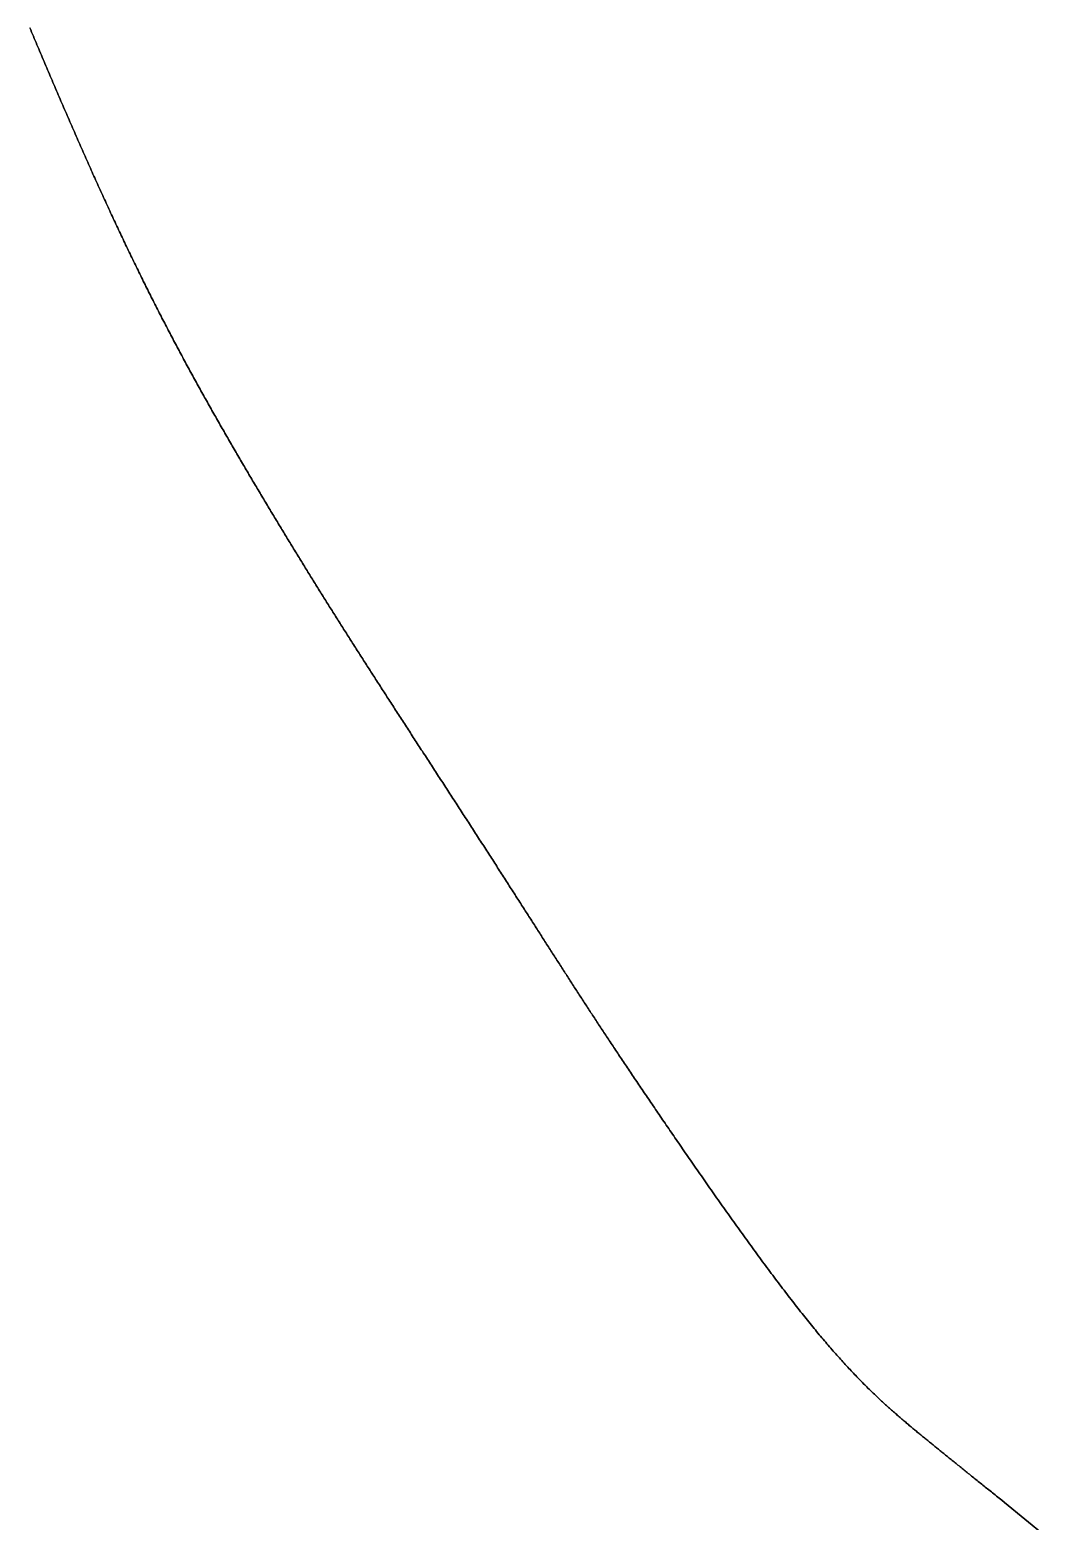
# Model space of a CAD drawing. Header units: inches. Extents: x 130170 to 284068, y 377793 to 804530.
# Drawn here: x 260578 to 260613.8, y 747923.1 to 747975.7 of the extents above; entities that cross this region are included whole.
import ezdxf

# ---------------------------------------------------------------- set-up
doc = ezdxf.new("R2010")
doc.units = ezdxf.units.IN
doc.header["$MEASUREMENT"] = 0
doc.layers.add('muni_il', color=7, linetype='Continuous')

msp = doc.modelspace()

# ---------------------------------------------------------------- linework, layer by layer
at = {"layer": 'muni_il'}
for points in [[(260613.802, 747922.606), (260612.368, 747923.779), (260612.27, 747923.857), (260612.222, 747923.895), (260612.175, 747923.933), (260612.129, 747923.97), (260612.082, 747924.007), (260612.037, 747924.043), (260611.992, 747924.079), (260611.947, 747924.115), (260611.903, 747924.15), (260611.859, 747924.185), (260611.816, 747924.22), (260611.773, 747924.255), (260611.73, 747924.289), (260611.688, 747924.323), (260611.646, 747924.356), (260611.604, 747924.39), (260611.563, 747924.423), (260611.522, 747924.456), (260611.481, 747924.488), (260611.441, 747924.521), (260611.4, 747924.553), (260611.361, 747924.585), (260611.321, 747924.617), (260611.282, 747924.648), (260611.243, 747924.68), (260611.204, 747924.711), (260611.166, 747924.741), (260611.128, 747924.772), (260611.09, 747924.803), (260611.053, 747924.833), (260611.016, 747924.863), (260610.979, 747924.893), (260610.942, 747924.922), (260610.906, 747924.951), (260610.869, 747924.981), (260610.834, 747925.01), (260610.798, 747925.038), (260610.763, 747925.067), (260610.727, 747925.095), (260610.693, 747925.123), (260610.658, 747925.151), (260610.623, 747925.179), (260610.589, 747925.207), (260610.555, 747925.234), (260610.521, 747925.262), (260610.488, 747925.289), (260610.455, 747925.316), (260610.421, 747925.343), (260610.388, 747925.369), (260610.356, 747925.396), (260610.323, 747925.422), (260610.29, 747925.449), (260610.258, 747925.475), (260610.226, 747925.501), (260610.194, 747925.527), (260610.162, 747925.553), (260610.13, 747925.578), (260610.098, 747925.604), (260610.067, 747925.63), (260610.035, 747925.655), (260610.004, 747925.681), (260609.973, 747925.706), (260609.942, 747925.731), (260609.911, 747925.757), (260609.879, 747925.782), (260609.849, 747925.807), (260609.818, 747925.832), (260609.787, 747925.857), (260609.756, 747925.883), (260609.725, 747925.908), (260609.694, 747925.933), (260609.663, 747925.958), (260609.633, 747925.983), (260609.602, 747926.008), (260609.571, 747926.033), (260609.54, 747926.058), (260609.51, 747926.084), (260609.479, 747926.109), (260609.448, 747926.134), (260609.417, 747926.16), (260609.386, 747926.185), (260609.355, 747926.211), (260609.324, 747926.236), (260609.293, 747926.262), (260609.262, 747926.288), (260609.231, 747926.314), (260609.199, 747926.34), (260609.168, 747926.366), (260609.137, 747926.392), (260609.105, 747926.418), (260609.073, 747926.444), (260609.042, 747926.471), (260609.01, 747926.498), (260608.978, 747926.524), (260608.946, 747926.551), (260608.914, 747926.579), (260608.882, 747926.606), (260608.849, 747926.633), (260608.817, 747926.661), (260608.785, 747926.689), (260608.752, 747926.717), (260608.719, 747926.745), (260608.686, 747926.773), (260608.653, 747926.802), (260608.62, 747926.83), (260608.587, 747926.859), (260608.553, 747926.888), (260608.519, 747926.918), (260608.486, 747926.948), (260608.452, 747926.977), (260608.418, 747927.007), (260608.384, 747927.038), (260608.349, 747927.068), (260608.315, 747927.099), (260608.28, 747927.13), (260608.245, 747927.162), (260608.21, 747927.193), (260608.175, 747927.225), (260608.14, 747927.257), (260608.105, 747927.29), (260608.069, 747927.322), (260608.033, 747927.355), (260607.997, 747927.389), (260607.961, 747927.422), (260607.925, 747927.456), (260607.888, 747927.49), (260607.852, 747927.525), (260607.815, 747927.56), (260607.778, 747927.595), (260607.741, 747927.631), (260607.704, 747927.667), (260607.666, 747927.703), (260607.629, 747927.739), (260607.591, 747927.776), (260607.553, 747927.814), (260607.515, 747927.851), (260607.476, 747927.889), (260607.438, 747927.928), (260607.399, 747927.966), (260607.36, 747928.006), (260607.321, 747928.045), (260607.282, 747928.085), (260607.242, 747928.125), (260607.203, 747928.166), (260607.163, 747928.207), (260607.123, 747928.249), (260607.083, 747928.291), (260607.042, 747928.333), (260607.002, 747928.376), (260606.961, 747928.419), (260606.92, 747928.463), (260606.879, 747928.507), (260606.838, 747928.551), (260606.796, 747928.596), (260606.754, 747928.641), (260606.712, 747928.687), (260606.67, 747928.733), (260606.628, 747928.78), (260606.586, 747928.827), (260606.543, 747928.874), (260606.5, 747928.922), (260606.457, 747928.971), (260606.414, 747929.019), (260606.371, 747929.069), (260606.327, 747929.118), (260606.283, 747929.169), (260606.239, 747929.219), (260606.195, 747929.27), (260606.151, 747929.322), (260606.106, 747929.374), (260606.061, 747929.426), (260606.016, 747929.479), (260605.971, 747929.532), (260605.926, 747929.586), (260605.881, 747929.64), (260605.835, 747929.694), (260605.789, 747929.75), (260605.743, 747929.805), (260605.697, 747929.861), (260605.651, 747929.917), (260605.604, 747929.974), (260605.558, 747930.031), (260605.511, 747930.089), (260605.464, 747930.147), (260605.417, 747930.205), (260605.369, 747930.264), (260605.322, 747930.323), (260605.274, 747930.383), (260605.226, 747930.443), (260605.178, 747930.504), (260605.13, 747930.565), (260605.082, 747930.626), (260605.033, 747930.687), (260604.985, 747930.749), (260604.936, 747930.812), (260604.887, 747930.875), (260604.839, 747930.938), (260604.789, 747931.001), (260604.74, 747931.065), (260604.691, 747931.129), (260604.641, 747931.193), (260604.592, 747931.258), (260604.542, 747931.323), (260604.492, 747931.389), (260604.443, 747931.454), (260604.393, 747931.521), (260604.343, 747931.587), (260604.292, 747931.653), (260604.242, 747931.72), (260604.192, 747931.787), (260604.141, 747931.855), (260604.091, 747931.922), (260604.04, 747931.99), (260603.99, 747932.058), (260603.939, 747932.127), (260603.888, 747932.195), (260603.838, 747932.264), (260603.787, 747932.333), (260603.736, 747932.402), (260603.685, 747932.472), (260603.634, 747932.541), (260603.583, 747932.611), (260603.532, 747932.681), (260603.481, 747932.751), (260603.43, 747932.821), (260603.379, 747932.891), (260603.328, 747932.962), (260603.277, 747933.032), (260603.226, 747933.103), (260603.175, 747933.173), (260603.124, 747933.244), (260603.073, 747933.315), (260603.022, 747933.386), (260602.972, 747933.457), (260602.921, 747933.528), (260602.87, 747933.599), (260602.819, 747933.67), (260602.768, 747933.741), (260602.718, 747933.812), (260602.667, 747933.883), (260602.617, 747933.954), (260602.566, 747934.025), (260602.516, 747934.096), (260602.466, 747934.167), (260602.415, 747934.238), (260602.365, 747934.309), (260602.315, 747934.38), (260602.265, 747934.451), (260602.216, 747934.521), (260602.166, 747934.592), (260602.116, 747934.662), (260602.067, 747934.733), (260602.018, 747934.803), (260601.968, 747934.873), (260601.919, 747934.943), (260601.87, 747935.013), (260601.822, 747935.083), (260601.773, 747935.153), (260601.725, 747935.222), (260601.676, 747935.292), (260601.628, 747935.361), (260601.58, 747935.43), (260601.532, 747935.499), (260601.484, 747935.567), (260601.437, 747935.636), (260601.389, 747935.704), (260601.342, 747935.772), (260601.295, 747935.84), (260601.249, 747935.908), (260601.202, 747935.975), (260601.155, 747936.042), (260601.109, 747936.109), (260601.063, 747936.176), (260601.017, 747936.242), (260600.972, 747936.308), (260600.926, 747936.374), (260600.881, 747936.44), (260600.836, 747936.505), (260600.791, 747936.571), (260600.746, 747936.636), (260600.702, 747936.7), (260600.658, 747936.765), (260600.614, 747936.829), (260600.57, 747936.893), (260600.526, 747936.956), (260600.483, 747937.019), (260600.44, 747937.082), (260600.397, 747937.145), (260600.354, 747937.207), (260600.312, 747937.269), (260600.27, 747937.331), (260600.228, 747937.393), (260600.186, 747937.454), (260600.144, 747937.515), (260600.103, 747937.576), (260600.062, 747937.636), (260600.021, 747937.696), (260599.98, 747937.756), (260599.94, 747937.815), (260599.9, 747937.874), (260599.86, 747937.933), (260599.82, 747937.992), (260599.781, 747938.05), (260599.741, 747938.108), (260599.702, 747938.165), (260599.663, 747938.223), (260599.625, 747938.28), (260599.586, 747938.336), (260599.548, 747938.393), (260599.51, 747938.449), (260599.472, 747938.505), (260599.435, 747938.561), (260599.397, 747938.616), (260599.36, 747938.671), (260599.323, 747938.726), (260599.287, 747938.78), (260599.25, 747938.834), (260599.214, 747938.888), (260599.178, 747938.942), (260599.142, 747938.995), (260599.106, 747939.048), (260599.071, 747939.101), (260599.036, 747939.154), (260599.001, 747939.206), (260598.966, 747939.258), (260598.931, 747939.31), (260598.897, 747939.361), (260598.862, 747939.413), (260598.828, 747939.464), (260598.794, 747939.515), (260598.76, 747939.565), (260598.727, 747939.615), (260598.693, 747939.666), (260598.66, 747939.716), (260598.627, 747939.765), (260598.594, 747939.815), (260598.561, 747939.864), (260598.528, 747939.913), (260598.496, 747939.962), (260598.464, 747940.011), (260598.431, 747940.059), (260598.399, 747940.107), (260598.367, 747940.156), (260598.336, 747940.204), (260598.304, 747940.251), (260598.273, 747940.299), (260598.241, 747940.346), (260598.21, 747940.394), (260598.179, 747940.441), (260598.148, 747940.488), (260598.117, 747940.535), (260598.086, 747940.582), (260598.055, 747940.628), (260598.025, 747940.675), (260597.994, 747940.721), (260597.964, 747940.767), (260597.934, 747940.813), (260597.903, 747940.859), (260597.873, 747940.905), (260597.843, 747940.951), (260597.813, 747940.997), (260597.783, 747941.043), (260597.754, 747941.088), (260597.724, 747941.134), (260597.694, 747941.179), (260597.664, 747941.225), (260597.635, 747941.27), (260597.605, 747941.315), (260597.576, 747941.36), (260597.546, 747941.405), (260597.517, 747941.451), (260597.488, 747941.496), (260597.458, 747941.541), (260597.429, 747941.586), (260597.4, 747941.631), (260597.371, 747941.676), (260597.342, 747941.721), (260597.312, 747941.766), (260597.283, 747941.811), (260597.254, 747941.855), (260597.225, 747941.9), (260597.196, 747941.945), (260597.167, 747941.99), (260597.138, 747942.035), (260597.109, 747942.08), (260597.079, 747942.125), (260597.05, 747942.171), (260597.021, 747942.216), (260596.992, 747942.261), (260596.963, 747942.306), (260596.934, 747942.351), (260596.904, 747942.397), (260596.875, 747942.442), (260596.846, 747942.488), (260596.817, 747942.533), (260596.787, 747942.579), (260596.758, 747942.624), (260596.729, 747942.67), (260596.699, 747942.716), (260596.67, 747942.761), (260596.64, 747942.807), (260596.611, 747942.853), (260596.581, 747942.9), (260596.551, 747942.946), (260596.521, 747942.992), (260596.492, 747943.038), (260596.462, 747943.085), (260596.432, 747943.131), (260596.402, 747943.178), (260596.372, 747943.225), (260596.342, 747943.272), (260596.312, 747943.319), (260596.282, 747943.366), (260596.251, 747943.413), (260596.221, 747943.461), (260596.191, 747943.508), (260596.16, 747943.556), (260596.13, 747943.603), (260596.099, 747943.651), (260596.068, 747943.699), (260596.037, 747943.747), (260596.007, 747943.795), (260595.976, 747943.844), (260595.945, 747943.892), (260595.913, 747943.941), (260595.882, 747943.989), (260595.851, 747944.038), (260595.82, 747944.087), (260595.788, 747944.137), (260595.757, 747944.186), (260595.725, 747944.235), (260595.693, 747944.285), (260595.661, 747944.334), (260595.63, 747944.384), (260595.598, 747944.434), (260595.565, 747944.484), (260595.533, 747944.534), (260595.501, 747944.585), (260595.469, 747944.635), (260595.436, 747944.686), (260595.404, 747944.737), (260595.371, 747944.787), (260595.338, 747944.838), (260595.306, 747944.89), (260595.273, 747944.941), (260595.24, 747944.992), (260595.207, 747945.044), (260595.174, 747945.095), (260595.14, 747945.147), (260595.107, 747945.199), (260595.074, 747945.251), (260595.04, 747945.303), (260595.007, 747945.356), (260594.973, 747945.408), (260594.939, 747945.461), (260594.905, 747945.513), (260594.872, 747945.566), (260594.838, 747945.619), (260594.803, 747945.672), (260594.769, 747945.725), (260594.735, 747945.779), (260594.701, 747945.832), (260594.666, 747945.885), (260594.632, 747945.939), (260594.597, 747945.993), (260594.563, 747946.046), (260594.528, 747946.1), (260594.493, 747946.154), (260594.459, 747946.208), (260594.424, 747946.262), (260594.389, 747946.317), (260594.354, 747946.371), (260594.319, 747946.426), (260594.283, 747946.48), (260594.248, 747946.535), (260594.213, 747946.589), (260594.178, 747946.644), (260594.142, 747946.699), (260594.107, 747946.754), (260594.071, 747946.809), (260594.036, 747946.864), (260594, 747946.919), (260593.965, 747946.975), (260593.929, 747947.03), (260593.893, 747947.085), (260593.858, 747947.141), (260593.822, 747947.196), (260593.786, 747947.252), (260593.75, 747947.307), (260593.714, 747947.363), (260593.678, 747947.418), (260593.642, 747947.474), (260593.606, 747947.53), (260593.57, 747947.586), (260593.534, 747947.641), (260593.498, 747947.697), (260593.462, 747947.753), (260593.426, 747947.809), (260593.389, 747947.865), (260593.353, 747947.921), (260593.317, 747947.977), (260593.281, 747948.033), (260593.245, 747948.089), (260593.208, 747948.145), (260593.172, 747948.201), (260593.136, 747948.257), (260593.099, 747948.313), (260593.063, 747948.369), (260593.027, 747948.425), (260592.991, 747948.481), (260592.954, 747948.537), (260592.918, 747948.593), (260592.882, 747948.649), (260592.845, 747948.705), (260592.809, 747948.761), (260592.773, 747948.816), (260592.736, 747948.872), (260592.7, 747948.928), (260592.664, 747948.984), (260592.628, 747949.04), (260592.592, 747949.096), (260592.555, 747949.151), (260592.519, 747949.207), (260592.483, 747949.263), (260592.447, 747949.318), (260592.411, 747949.374), (260592.375, 747949.43), (260592.338, 747949.485), (260592.303, 747949.541), (260592.266, 747949.596), (260592.23, 747949.652), (260592.195, 747949.707), (260592.159, 747949.762), (260592.123, 747949.818), (260592.087, 747949.873), (260592.051, 747949.928), (260592.015, 747949.983), (260591.98, 747950.038), (260591.944, 747950.093), (260591.908, 747950.148), (260591.872, 747950.203), (260591.837, 747950.257), (260591.801, 747950.312), (260591.766, 747950.367), (260591.731, 747950.421), (260591.695, 747950.476), (260591.66, 747950.53), (260591.624, 747950.585), (260591.589, 747950.639), (260591.554, 747950.693), (260591.519, 747950.747), (260591.484, 747950.801), (260591.449, 747950.855), (260591.414, 747950.909), (260591.379, 747950.963), (260591.344, 747951.017), (260591.309, 747951.071), (260591.274, 747951.124), (260591.239, 747951.178), (260591.205, 747951.231), (260591.17, 747951.285), (260591.135, 747951.338), (260591.101, 747951.391), (260591.067, 747951.445), (260591.032, 747951.498), (260590.998, 747951.551), (260590.963, 747951.604), (260590.929, 747951.656), (260590.895, 747951.709), (260590.861, 747951.762), (260590.827, 747951.815), (260590.793, 747951.867), (260590.759, 747951.92), (260590.725, 747951.972), (260590.691, 747952.024), (260590.657, 747952.077), (260590.624, 747952.129), (260590.59, 747952.181), (260590.556, 747952.233), (260590.523, 747952.285), (260590.489, 747952.337), (260590.456, 747952.388), (260590.422, 747952.44), (260590.389, 747952.492), (260590.356, 747952.544), (260590.322, 747952.595), (260590.289, 747952.647), (260590.256, 747952.698), (260590.223, 747952.749), (260590.19, 747952.801), (260590.157, 747952.852), (260590.124, 747952.903), (260590.091, 747952.954), (260590.059, 747953.005), (260590.026, 747953.056), (260589.993, 747953.107), (260589.96, 747953.158), (260589.928, 747953.209), (260589.895, 747953.26), (260589.863, 747953.31), (260589.83, 747953.361), (260589.798, 747953.412), (260589.765, 747953.462), (260589.733, 747953.513), (260589.701, 747953.563), (260589.668, 747953.614), (260589.636, 747953.664), (260589.604, 747953.715), (260589.572, 747953.765), (260589.54, 747953.815), (260589.507, 747953.866), (260589.475, 747953.916), (260589.443, 747953.966), (260589.411, 747954.016), (260589.379, 747954.066), (260589.348, 747954.116), (260589.316, 747954.167), (260589.284, 747954.217), (260589.252, 747954.267), (260589.22, 747954.317), (260589.188, 747954.367), (260589.157, 747954.417), (260589.125, 747954.467), (260589.093, 747954.517), (260589.062, 747954.567), (260589.03, 747954.617), (260588.998, 747954.667), (260588.967, 747954.717), (260588.935, 747954.767), (260588.904, 747954.817), (260588.872, 747954.867), (260588.841, 747954.916), (260588.809, 747954.966), (260588.777, 747955.016), (260588.746, 747955.066), (260588.714, 747955.116), (260588.683, 747955.166), (260588.652, 747955.216), (260588.62, 747955.266), (260588.589, 747955.316), (260588.557, 747955.366), (260588.526, 747955.416), (260588.495, 747955.466), (260588.463, 747955.516), (260588.432, 747955.567), (260588.4, 747955.617), (260588.369, 747955.667), (260588.338, 747955.717), (260588.306, 747955.767), (260588.275, 747955.818), (260588.243, 747955.868), (260588.212, 747955.918), (260588.181, 747955.968), (260588.149, 747956.019), (260588.118, 747956.069), (260588.087, 747956.12), (260588.055, 747956.17), (260588.024, 747956.221), (260587.992, 747956.271), (260587.961, 747956.322), (260587.93, 747956.372), (260587.898, 747956.423), (260587.867, 747956.474), (260587.835, 747956.525), (260587.804, 747956.576), (260587.772, 747956.626), (260587.741, 747956.677), (260587.709, 747956.728), (260587.678, 747956.779), (260587.646, 747956.83), (260587.615, 747956.882), (260587.583, 747956.933), (260587.552, 747956.984), (260587.52, 747957.035), (260587.488, 747957.087), (260587.457, 747957.138), (260587.425, 747957.19), (260587.394, 747957.241), (260587.362, 747957.293), (260587.33, 747957.345), (260587.298, 747957.396), (260587.267, 747957.448), (260587.235, 747957.5), (260587.203, 747957.552), (260587.172, 747957.604), (260587.14, 747957.656), (260587.108, 747957.708), (260587.076, 747957.76), (260587.044, 747957.813), (260587.013, 747957.865), (260586.981, 747957.917), (260586.949, 747957.97), (260586.917, 747958.022), (260586.885, 747958.075), (260586.853, 747958.127), (260586.821, 747958.18), (260586.789, 747958.233), (260586.757, 747958.286), (260586.725, 747958.339), (260586.693, 747958.392), (260586.661, 747958.445), (260586.629, 747958.498), (260586.597, 747958.551), (260586.564, 747958.605), (260586.532, 747958.658), (260586.5, 747958.711), (260586.468, 747958.765), (260586.436, 747958.818), (260586.403, 747958.872), (260586.371, 747958.926), (260586.339, 747958.98), (260586.307, 747959.033), (260586.274, 747959.087), (260586.242, 747959.141), (260586.21, 747959.195), (260586.178, 747959.25), (260586.145, 747959.304), (260586.113, 747959.358), (260586.08, 747959.412), (260586.048, 747959.467), (260586.016, 747959.521), (260585.983, 747959.576), (260585.951, 747959.631), (260585.918, 747959.685), (260585.886, 747959.74), (260585.853, 747959.795), (260585.821, 747959.85), (260585.788, 747959.905), (260585.756, 747959.96), (260585.723, 747960.015), (260585.691, 747960.07), (260585.658, 747960.125), (260585.626, 747960.181), (260585.593, 747960.236), (260585.56, 747960.291), (260585.528, 747960.347), (260585.495, 747960.402), (260585.463, 747960.458), (260585.43, 747960.514), (260585.397, 747960.569), (260585.365, 747960.625), (260585.332, 747960.681), (260585.3, 747960.737), (260585.267, 747960.793), (260585.234, 747960.849), (260585.202, 747960.905), (260585.169, 747960.961), (260585.136, 747961.018), (260585.104, 747961.074), (260585.071, 747961.13), (260585.038, 747961.187), (260585.006, 747961.243), (260584.973, 747961.3), (260584.941, 747961.357), (260584.908, 747961.413), (260584.875, 747961.47), (260584.843, 747961.527), (260584.81, 747961.584), (260584.777, 747961.64), (260584.745, 747961.697), (260584.712, 747961.755), (260584.68, 747961.812), (260584.647, 747961.869), (260584.614, 747961.926), (260584.582, 747961.983), (260584.549, 747962.041), (260584.517, 747962.098), (260584.484, 747962.155), (260584.452, 747962.213), (260584.419, 747962.27), (260584.387, 747962.328), (260584.354, 747962.386), (260584.322, 747962.443), (260584.289, 747962.501), (260584.257, 747962.559), (260584.224, 747962.617), (260584.192, 747962.675), (260584.159, 747962.733), (260584.127, 747962.791), (260584.095, 747962.849), (260584.062, 747962.907), (260584.03, 747962.965), (260583.998, 747963.024), (260583.965, 747963.082), (260583.933, 747963.14), (260583.901, 747963.199), (260583.868, 747963.257), (260583.836, 747963.316), (260583.804, 747963.375), (260583.772, 747963.433), (260583.739, 747963.492), (260583.707, 747963.551), (260583.675, 747963.61), (260583.643, 747963.669), (260583.611, 747963.728), (260583.579, 747963.787), (260583.547, 747963.846), (260583.514, 747963.905), (260583.482, 747963.964), (260583.45, 747964.024), (260583.418, 747964.083), (260583.386, 747964.142), (260583.354, 747964.202), (260583.322, 747964.262), (260583.29, 747964.321), (260583.259, 747964.381), (260583.227, 747964.441), (260583.195, 747964.5), (260583.163, 747964.56), (260583.131, 747964.62), (260583.099, 747964.68), (260583.067, 747964.74), (260583.036, 747964.801), (260583.004, 747964.861), (260582.972, 747964.921), (260582.94, 747964.982), (260582.909, 747965.042), (260582.877, 747965.103), (260582.845, 747965.163), (260582.814, 747965.224), (260582.782, 747965.285), (260582.751, 747965.346), (260582.719, 747965.407), (260582.687, 747965.468), (260582.656, 747965.529), (260582.624, 747965.59), (260582.593, 747965.651), (260582.561, 747965.712), (260582.53, 747965.774), (260582.498, 747965.835), (260582.467, 747965.897), (260582.436, 747965.959), (260582.404, 747966.02), (260582.373, 747966.082), (260582.341, 747966.144), (260582.31, 747966.206), (260582.279, 747966.268), (260582.247, 747966.33), (260582.216, 747966.393), (260582.185, 747966.455), (260582.153, 747966.518), (260582.122, 747966.58), (260582.091, 747966.643), (260582.06, 747966.706), (260582.028, 747966.769), (260581.997, 747966.831), (260581.966, 747966.895), (260581.935, 747966.958), (260581.904, 747967.021), (260581.872, 747967.084), (260581.841, 747967.148), (260581.81, 747967.211), (260581.779, 747967.275), (260581.748, 747967.339), (260581.717, 747967.403), (260581.686, 747967.467), (260581.654, 747967.531), (260581.623, 747967.595), (260581.592, 747967.659), (260581.561, 747967.724), (260581.53, 747967.788), (260581.499, 747967.853), (260581.468, 747967.918), (260581.437, 747967.983), (260581.406, 747968.048), (260581.374, 747968.113), (260581.343, 747968.178), (260581.312, 747968.243), (260581.281, 747968.309), (260581.25, 747968.374), (260581.219, 747968.44), (260581.188, 747968.506), (260581.157, 747968.572), (260581.126, 747968.638), (260581.095, 747968.704), (260581.064, 747968.77), (260581.033, 747968.836), (260581.002, 747968.903), (260580.971, 747968.969), (260580.94, 747969.036), (260580.908, 747969.103), (260580.877, 747969.17), (260580.846, 747969.237), (260580.815, 747969.304), (260580.784, 747969.372), (260580.753, 747969.439), (260580.722, 747969.507), (260580.691, 747969.574), (260580.66, 747969.642), (260580.629, 747969.71), (260580.597, 747969.778), (260580.566, 747969.846), (260580.535, 747969.914), (260580.504, 747969.983), (260580.473, 747970.051), (260580.442, 747970.12), (260580.41, 747970.189), (260580.379, 747970.258), (260580.348, 747970.327), (260580.317, 747970.396), (260580.286, 747970.465), (260580.254, 747970.534), (260580.223, 747970.604), (260580.192, 747970.673), (260580.161, 747970.743), (260580.129, 747970.813), (260580.098, 747970.883), (260580.067, 747970.953), (260580.036, 747971.023), (260580.004, 747971.093), (260579.973, 747971.163), (260579.942, 747971.234), (260579.911, 747971.304), (260579.879, 747971.375), (260579.848, 747971.446), (260579.817, 747971.517), (260579.785, 747971.588), (260579.754, 747971.659), (260579.723, 747971.73), (260579.691, 747971.801), (260579.66, 747971.873), (260579.628, 747971.944), (260579.597, 747972.016), (260579.566, 747972.088), (260579.534, 747972.159), (260579.503, 747972.231), (260579.471, 747972.303), (260579.44, 747972.375), (260579.408, 747972.447), (260579.377, 747972.52), (260579.345, 747972.592), (260579.314, 747972.664), (260579.283, 747972.737), (260579.251, 747972.809), (260579.22, 747972.882), (260579.188, 747972.955), (260579.157, 747973.028), (260579.125, 747973.101), (260579.094, 747973.174), (260579.062, 747973.247), (260579.031, 747973.32), (260578.999, 747973.393), (260578.968, 747973.466), (260578.936, 747973.539), (260578.905, 747973.613), (260578.873, 747973.686), (260578.842, 747973.759), (260578.81, 747973.833), (260578.779, 747973.907), (260578.747, 747973.98), (260578.716, 747974.054), (260578.685, 747974.128), (260578.653, 747974.201), (260578.622, 747974.275), (260578.59, 747974.349), (260578.559, 747974.423), (260578.527, 747974.497), (260578.496, 747974.571), (260578.464, 747974.645), (260578.433, 747974.719), (260578.402, 747974.793), (260578.37, 747974.867), (260578.339, 747974.941), (260578.308, 747975.015), (260578.276, 747975.089), (260578.245, 747975.163), (260578.213, 747975.237), (260578.182, 747975.312), (260578.151, 747975.386), (260578.12, 747975.46), (260578.088, 747975.534), (260578.057, 747975.608), (260578.026, 747975.682), (260577.995, 747975.757)], [(260577.995, 747975.757), (260578.026, 747975.682), (260578.057, 747975.608), (260578.088, 747975.534), (260578.12, 747975.46), (260578.151, 747975.386), (260578.182, 747975.312), (260578.213, 747975.237), (260578.245, 747975.163), (260578.276, 747975.089), (260578.308, 747975.015), (260578.339, 747974.941), (260578.37, 747974.867), (260578.402, 747974.793), (260578.433, 747974.719), (260578.464, 747974.645), (260578.496, 747974.571), (260578.527, 747974.497), (260578.559, 747974.423), (260578.59, 747974.349), (260578.622, 747974.275), (260578.653, 747974.201), (260578.685, 747974.128), (260578.716, 747974.054), (260578.747, 747973.98), (260578.779, 747973.907), (260578.81, 747973.833), (260578.842, 747973.759), (260578.873, 747973.686), (260578.905, 747973.613), (260578.936, 747973.539), (260578.968, 747973.466), (260578.999, 747973.393), (260579.031, 747973.32), (260579.062, 747973.247), (260579.094, 747973.174), (260579.125, 747973.101), (260579.157, 747973.028), (260579.188, 747972.955), (260579.22, 747972.882), (260579.251, 747972.809), (260579.283, 747972.737), (260579.314, 747972.664), (260579.345, 747972.592), (260579.377, 747972.52), (260579.408, 747972.447), (260579.44, 747972.375), (260579.471, 747972.303), (260579.503, 747972.231), (260579.534, 747972.159), (260579.566, 747972.088), (260579.597, 747972.016), (260579.628, 747971.944), (260579.66, 747971.873), (260579.691, 747971.801), (260579.723, 747971.73), (260579.754, 747971.659), (260579.785, 747971.588), (260579.817, 747971.517), (260579.848, 747971.446), (260579.879, 747971.375), (260579.911, 747971.304), (260579.942, 747971.234), (260579.973, 747971.163), (260580.004, 747971.093), (260580.036, 747971.023), (260580.067, 747970.953), (260580.098, 747970.883), (260580.129, 747970.813), (260580.161, 747970.743), (260580.192, 747970.673), (260580.223, 747970.604), (260580.254, 747970.534), (260580.286, 747970.465), (260580.317, 747970.396), (260580.348, 747970.327), (260580.379, 747970.258), (260580.41, 747970.189), (260580.442, 747970.12), (260580.473, 747970.051), (260580.504, 747969.983), (260580.535, 747969.914), (260580.566, 747969.846), (260580.597, 747969.778), (260580.629, 747969.71), (260580.66, 747969.642), (260580.691, 747969.574), (260580.722, 747969.507), (260580.753, 747969.439), (260580.784, 747969.372), (260580.815, 747969.304), (260580.846, 747969.237), (260580.877, 747969.17), (260580.908, 747969.103), (260580.94, 747969.036), (260580.971, 747968.969), (260581.002, 747968.903), (260581.033, 747968.836), (260581.064, 747968.77), (260581.095, 747968.704), (260581.126, 747968.638), (260581.157, 747968.572), (260581.188, 747968.506), (260581.219, 747968.44), (260581.25, 747968.374), (260581.281, 747968.309), (260581.312, 747968.243), (260581.343, 747968.178), (260581.374, 747968.113), (260581.406, 747968.048), (260581.437, 747967.983), (260581.468, 747967.918), (260581.499, 747967.853), (260581.53, 747967.788), (260581.561, 747967.724), (260581.592, 747967.659), (260581.623, 747967.595), (260581.654, 747967.531), (260581.686, 747967.467), (260581.717, 747967.403), (260581.748, 747967.339), (260581.779, 747967.275), (260581.81, 747967.211), (260581.841, 747967.148), (260581.872, 747967.084), (260581.904, 747967.021), (260581.935, 747966.958), (260581.966, 747966.895), (260581.997, 747966.831), (260582.028, 747966.769), (260582.06, 747966.706), (260582.091, 747966.643), (260582.122, 747966.58), (260582.153, 747966.518), (260582.185, 747966.455), (260582.216, 747966.393), (260582.247, 747966.33), (260582.279, 747966.268), (260582.31, 747966.206), (260582.341, 747966.144), (260582.373, 747966.082), (260582.404, 747966.02), (260582.436, 747965.959), (260582.467, 747965.897), (260582.498, 747965.835), (260582.53, 747965.774), (260582.561, 747965.712), (260582.593, 747965.651), (260582.624, 747965.59), (260582.656, 747965.529), (260582.687, 747965.468), (260582.719, 747965.407), (260582.751, 747965.346), (260582.782, 747965.285), (260582.814, 747965.224), (260582.845, 747965.163), (260582.877, 747965.103), (260582.909, 747965.042), (260582.94, 747964.982), (260582.972, 747964.921), (260583.004, 747964.861), (260583.036, 747964.801), (260583.067, 747964.74), (260583.099, 747964.68), (260583.131, 747964.62), (260583.163, 747964.56), (260583.195, 747964.5), (260583.227, 747964.441), (260583.259, 747964.381), (260583.29, 747964.321), (260583.322, 747964.262), (260583.354, 747964.202), (260583.386, 747964.142), (260583.418, 747964.083), (260583.45, 747964.024), (260583.482, 747963.964), (260583.514, 747963.905), (260583.547, 747963.846), (260583.579, 747963.787), (260583.611, 747963.728), (260583.643, 747963.669), (260583.675, 747963.61), (260583.707, 747963.551), (260583.739, 747963.492), (260583.772, 747963.433), (260583.804, 747963.375), (260583.836, 747963.316), (260583.868, 747963.257), (260583.901, 747963.199), (260583.933, 747963.14), (260583.965, 747963.082), (260583.998, 747963.024), (260584.03, 747962.965), (260584.062, 747962.907), (260584.095, 747962.849), (260584.127, 747962.791), (260584.159, 747962.733), (260584.192, 747962.675), (260584.224, 747962.617), (260584.257, 747962.559), (260584.289, 747962.501), (260584.322, 747962.443), (260584.354, 747962.386), (260584.387, 747962.328), (260584.419, 747962.27), (260584.452, 747962.213), (260584.484, 747962.155), (260584.517, 747962.098), (260584.549, 747962.041), (260584.582, 747961.983), (260584.614, 747961.926), (260584.647, 747961.869), (260584.68, 747961.812), (260584.712, 747961.755), (260584.745, 747961.697), (260584.777, 747961.64), (260584.81, 747961.584), (260584.843, 747961.527), (260584.875, 747961.47), (260584.908, 747961.413), (260584.941, 747961.357), (260584.973, 747961.3), (260585.006, 747961.243), (260585.038, 747961.187), (260585.071, 747961.13), (260585.104, 747961.074), (260585.136, 747961.018), (260585.169, 747960.961), (260585.202, 747960.905), (260585.234, 747960.849), (260585.267, 747960.793), (260585.3, 747960.737), (260585.332, 747960.681), (260585.365, 747960.625), (260585.397, 747960.569), (260585.43, 747960.514), (260585.463, 747960.458), (260585.495, 747960.402), (260585.528, 747960.347), (260585.56, 747960.291), (260585.593, 747960.236), (260585.626, 747960.181), (260585.658, 747960.125), (260585.691, 747960.07), (260585.723, 747960.015), (260585.756, 747959.96), (260585.788, 747959.905), (260585.821, 747959.85), (260585.853, 747959.795), (260585.886, 747959.74), (260585.918, 747959.685), (260585.951, 747959.631), (260585.983, 747959.576), (260586.016, 747959.521), (260586.048, 747959.467), (260586.08, 747959.412), (260586.113, 747959.358), (260586.145, 747959.304), (260586.178, 747959.25), (260586.21, 747959.195), (260586.242, 747959.141), (260586.274, 747959.087), (260586.307, 747959.033), (260586.339, 747958.98), (260586.371, 747958.926), (260586.403, 747958.872), (260586.436, 747958.818), (260586.468, 747958.765), (260586.5, 747958.711), (260586.532, 747958.658), (260586.564, 747958.605), (260586.597, 747958.551), (260586.629, 747958.498), (260586.661, 747958.445), (260586.693, 747958.392), (260586.725, 747958.339), (260586.757, 747958.286), (260586.789, 747958.233), (260586.821, 747958.18), (260586.853, 747958.127), (260586.885, 747958.075), (260586.917, 747958.022), (260586.949, 747957.97), (260586.981, 747957.917), (260587.013, 747957.865), (260587.044, 747957.813), (260587.076, 747957.76), (260587.108, 747957.708), (260587.14, 747957.656), (260587.172, 747957.604), (260587.203, 747957.552), (260587.235, 747957.5), (260587.267, 747957.448), (260587.298, 747957.396), (260587.33, 747957.345), (260587.362, 747957.293), (260587.394, 747957.241), (260587.425, 747957.19), (260587.457, 747957.138), (260587.488, 747957.087), (260587.52, 747957.035), (260587.552, 747956.984), (260587.583, 747956.933), (260587.615, 747956.882), (260587.646, 747956.83), (260587.678, 747956.779), (260587.709, 747956.728), (260587.741, 747956.677), (260587.772, 747956.626), (260587.804, 747956.576), (260587.835, 747956.525), (260587.867, 747956.474), (260587.898, 747956.423), (260587.93, 747956.372), (260587.961, 747956.322), (260587.992, 747956.271), (260588.024, 747956.221), (260588.055, 747956.17), (260588.087, 747956.12), (260588.118, 747956.069), (260588.149, 747956.019), (260588.181, 747955.968), (260588.212, 747955.918), (260588.243, 747955.868), (260588.275, 747955.818), (260588.306, 747955.767), (260588.338, 747955.717), (260588.369, 747955.667), (260588.4, 747955.617), (260588.432, 747955.567), (260588.463, 747955.516), (260588.495, 747955.466), (260588.526, 747955.416), (260588.557, 747955.366), (260588.589, 747955.316), (260588.62, 747955.266), (260588.652, 747955.216), (260588.683, 747955.166), (260588.714, 747955.116), (260588.746, 747955.066), (260588.777, 747955.016), (260588.809, 747954.966), (260588.841, 747954.916), (260588.872, 747954.867), (260588.904, 747954.817), (260588.935, 747954.767), (260588.967, 747954.717), (260588.998, 747954.667), (260589.03, 747954.617), (260589.062, 747954.567), (260589.093, 747954.517), (260589.125, 747954.467), (260589.157, 747954.417), (260589.188, 747954.367), (260589.22, 747954.317), (260589.252, 747954.267), (260589.284, 747954.217), (260589.316, 747954.167), (260589.348, 747954.116), (260589.379, 747954.066), (260589.411, 747954.016), (260589.443, 747953.966), (260589.475, 747953.916), (260589.507, 747953.866), (260589.54, 747953.815), (260589.572, 747953.765), (260589.604, 747953.715), (260589.636, 747953.664), (260589.668, 747953.614), (260589.701, 747953.563), (260589.733, 747953.513), (260589.765, 747953.462), (260589.798, 747953.412), (260589.83, 747953.361), (260589.863, 747953.31), (260589.895, 747953.26), (260589.928, 747953.209), (260589.96, 747953.158), (260589.993, 747953.107), (260590.026, 747953.056), (260590.059, 747953.005), (260590.091, 747952.954), (260590.124, 747952.903), (260590.157, 747952.852), (260590.19, 747952.801), (260590.223, 747952.749), (260590.256, 747952.698), (260590.289, 747952.647), (260590.322, 747952.595), (260590.356, 747952.544), (260590.389, 747952.492), (260590.422, 747952.44), (260590.456, 747952.388), (260590.489, 747952.337), (260590.523, 747952.285), (260590.556, 747952.233), (260590.59, 747952.181), (260590.624, 747952.129), (260590.657, 747952.077), (260590.691, 747952.024), (260590.725, 747951.972), (260590.759, 747951.92), (260590.793, 747951.867), (260590.827, 747951.815), (260590.861, 747951.762), (260590.895, 747951.709), (260590.929, 747951.656), (260590.963, 747951.604), (260590.998, 747951.551), (260591.032, 747951.498), (260591.067, 747951.445), (260591.101, 747951.391), (260591.135, 747951.338), (260591.17, 747951.285), (260591.205, 747951.231), (260591.239, 747951.178), (260591.274, 747951.124), (260591.309, 747951.071), (260591.344, 747951.017), (260591.379, 747950.963), (260591.414, 747950.909), (260591.449, 747950.855), (260591.484, 747950.801), (260591.519, 747950.747), (260591.554, 747950.693), (260591.589, 747950.639), (260591.624, 747950.585), (260591.66, 747950.53), (260591.695, 747950.476), (260591.731, 747950.421), (260591.766, 747950.367), (260591.801, 747950.312), (260591.837, 747950.257), (260591.872, 747950.203), (260591.908, 747950.148), (260591.944, 747950.093), (260591.98, 747950.038), (260592.015, 747949.983), (260592.051, 747949.928), (260592.087, 747949.873), (260592.123, 747949.818), (260592.159, 747949.762), (260592.195, 747949.707), (260592.23, 747949.652), (260592.266, 747949.596), (260592.303, 747949.541), (260592.338, 747949.485), (260592.375, 747949.43), (260592.411, 747949.374), (260592.447, 747949.318), (260592.483, 747949.263), (260592.519, 747949.207), (260592.555, 747949.151), (260592.592, 747949.096), (260592.628, 747949.04), (260592.664, 747948.984), (260592.7, 747948.928), (260592.736, 747948.872), (260592.773, 747948.816), (260592.809, 747948.761), (260592.845, 747948.705), (260592.882, 747948.649), (260592.918, 747948.593), (260592.954, 747948.537), (260592.991, 747948.481), (260593.027, 747948.425), (260593.063, 747948.369), (260593.099, 747948.313), (260593.136, 747948.257), (260593.172, 747948.201), (260593.208, 747948.145), (260593.245, 747948.089), (260593.281, 747948.033), (260593.317, 747947.977), (260593.353, 747947.921), (260593.389, 747947.865), (260593.426, 747947.809), (260593.462, 747947.753), (260593.498, 747947.697), (260593.534, 747947.641), (260593.57, 747947.586), (260593.606, 747947.53), (260593.642, 747947.474), (260593.678, 747947.418), (260593.714, 747947.363), (260593.75, 747947.307), (260593.786, 747947.252), (260593.822, 747947.196), (260593.858, 747947.141), (260593.893, 747947.085), (260593.929, 747947.03), (260593.965, 747946.975), (260594, 747946.919), (260594.036, 747946.864), (260594.071, 747946.809), (260594.107, 747946.754), (260594.142, 747946.699), (260594.178, 747946.644), (260594.213, 747946.589), (260594.248, 747946.535), (260594.283, 747946.48), (260594.319, 747946.426), (260594.354, 747946.371), (260594.389, 747946.317), (260594.424, 747946.262), (260594.459, 747946.208), (260594.493, 747946.154), (260594.528, 747946.1), (260594.563, 747946.046), (260594.597, 747945.993), (260594.632, 747945.939), (260594.666, 747945.885), (260594.701, 747945.832), (260594.735, 747945.779), (260594.769, 747945.725), (260594.803, 747945.672), (260594.838, 747945.619), (260594.872, 747945.566), (260594.905, 747945.513), (260594.939, 747945.461), (260594.973, 747945.408), (260595.007, 747945.356), (260595.04, 747945.303), (260595.074, 747945.251), (260595.107, 747945.199), (260595.14, 747945.147), (260595.174, 747945.095), (260595.207, 747945.044), (260595.24, 747944.992), (260595.273, 747944.941), (260595.306, 747944.89), (260595.338, 747944.838), (260595.371, 747944.787), (260595.404, 747944.737), (260595.436, 747944.686), (260595.469, 747944.635), (260595.501, 747944.585), (260595.533, 747944.534), (260595.565, 747944.484), (260595.598, 747944.434), (260595.63, 747944.384), (260595.661, 747944.334), (260595.693, 747944.285), (260595.725, 747944.235), (260595.757, 747944.186), (260595.788, 747944.137), (260595.82, 747944.087), (260595.851, 747944.038), (260595.882, 747943.989), (260595.913, 747943.941), (260595.945, 747943.892), (260595.976, 747943.844), (260596.007, 747943.795), (260596.037, 747943.747), (260596.068, 747943.699), (260596.099, 747943.651), (260596.13, 747943.603), (260596.16, 747943.556), (260596.191, 747943.508), (260596.221, 747943.461), (260596.251, 747943.413), (260596.282, 747943.366), (260596.312, 747943.319), (260596.342, 747943.272), (260596.372, 747943.225), (260596.402, 747943.178), (260596.432, 747943.131), (260596.462, 747943.085), (260596.492, 747943.038), (260596.521, 747942.992), (260596.551, 747942.946), (260596.581, 747942.9), (260596.611, 747942.853), (260596.64, 747942.807), (260596.67, 747942.761), (260596.699, 747942.716), (260596.729, 747942.67), (260596.758, 747942.624), (260596.787, 747942.579), (260596.817, 747942.533), (260596.846, 747942.488), (260596.875, 747942.442), (260596.904, 747942.397), (260596.934, 747942.351), (260596.963, 747942.306), (260596.992, 747942.261), (260597.021, 747942.216), (260597.05, 747942.171), (260597.079, 747942.125), (260597.109, 747942.08), (260597.138, 747942.035), (260597.167, 747941.99), (260597.196, 747941.945), (260597.225, 747941.9), (260597.254, 747941.855), (260597.283, 747941.811), (260597.312, 747941.766), (260597.342, 747941.721), (260597.371, 747941.676), (260597.4, 747941.631), (260597.429, 747941.586), (260597.458, 747941.541), (260597.488, 747941.496), (260597.517, 747941.451), (260597.546, 747941.405), (260597.576, 747941.36), (260597.605, 747941.315), (260597.635, 747941.27), (260597.664, 747941.225), (260597.694, 747941.179), (260597.724, 747941.134), (260597.754, 747941.088), (260597.783, 747941.043), (260597.813, 747940.997), (260597.843, 747940.951), (260597.873, 747940.905), (260597.903, 747940.859), (260597.934, 747940.813), (260597.964, 747940.767), (260597.994, 747940.721), (260598.025, 747940.675), (260598.055, 747940.628), (260598.086, 747940.582), (260598.117, 747940.535), (260598.148, 747940.488), (260598.179, 747940.441), (260598.21, 747940.394), (260598.241, 747940.346), (260598.273, 747940.299), (260598.304, 747940.251), (260598.336, 747940.204), (260598.367, 747940.156), (260598.399, 747940.107), (260598.431, 747940.059), (260598.464, 747940.011), (260598.496, 747939.962), (260598.528, 747939.913), (260598.561, 747939.864), (260598.594, 747939.815), (260598.627, 747939.765), (260598.66, 747939.716), (260598.693, 747939.666), (260598.727, 747939.615), (260598.76, 747939.565), (260598.794, 747939.515), (260598.828, 747939.464), (260598.862, 747939.413), (260598.897, 747939.361), (260598.931, 747939.31), (260598.966, 747939.258), (260599.001, 747939.206), (260599.036, 747939.154), (260599.071, 747939.101), (260599.106, 747939.048), (260599.142, 747938.995), (260599.178, 747938.942), (260599.214, 747938.888), (260599.25, 747938.834), (260599.287, 747938.78), (260599.323, 747938.726), (260599.36, 747938.671), (260599.397, 747938.616), (260599.435, 747938.561), (260599.472, 747938.505), (260599.51, 747938.449), (260599.548, 747938.393), (260599.586, 747938.336), (260599.625, 747938.28), (260599.663, 747938.223), (260599.702, 747938.165), (260599.741, 747938.108), (260599.781, 747938.05), (260599.82, 747937.992), (260599.86, 747937.933), (260599.9, 747937.874), (260599.94, 747937.815), (260599.98, 747937.756), (260600.021, 747937.696), (260600.062, 747937.636), (260600.103, 747937.576), (260600.144, 747937.515), (260600.186, 747937.454), (260600.228, 747937.393), (260600.27, 747937.331), (260600.312, 747937.269), (260600.354, 747937.207), (260600.397, 747937.145), (260600.44, 747937.082), (260600.483, 747937.019), (260600.526, 747936.956), (260600.57, 747936.893), (260600.614, 747936.829), (260600.658, 747936.765), (260600.702, 747936.7), (260600.746, 747936.636), (260600.791, 747936.571), (260600.836, 747936.505), (260600.881, 747936.44), (260600.926, 747936.374), (260600.972, 747936.308), (260601.017, 747936.242), (260601.063, 747936.176), (260601.109, 747936.109), (260601.155, 747936.042), (260601.202, 747935.975), (260601.249, 747935.908), (260601.295, 747935.84), (260601.342, 747935.772), (260601.389, 747935.704), (260601.437, 747935.636), (260601.484, 747935.567), (260601.532, 747935.499), (260601.58, 747935.43), (260601.628, 747935.361), (260601.676, 747935.292), (260601.725, 747935.222), (260601.773, 747935.153), (260601.822, 747935.083), (260601.87, 747935.013), (260601.919, 747934.943), (260601.968, 747934.873), (260602.018, 747934.803), (260602.067, 747934.733), (260602.116, 747934.662), (260602.166, 747934.592), (260602.216, 747934.521), (260602.265, 747934.451), (260602.315, 747934.38), (260602.365, 747934.309), (260602.415, 747934.238), (260602.466, 747934.167), (260602.516, 747934.096), (260602.566, 747934.025), (260602.617, 747933.954), (260602.667, 747933.883), (260602.718, 747933.812), (260602.768, 747933.741), (260602.819, 747933.67), (260602.87, 747933.599), (260602.921, 747933.528), (260602.972, 747933.457), (260603.022, 747933.386), (260603.073, 747933.315), (260603.124, 747933.244), (260603.175, 747933.173), (260603.226, 747933.103), (260603.277, 747933.032), (260603.328, 747932.962), (260603.379, 747932.891), (260603.43, 747932.821), (260603.481, 747932.751), (260603.532, 747932.681), (260603.583, 747932.611), (260603.634, 747932.541), (260603.685, 747932.472), (260603.736, 747932.402), (260603.787, 747932.333), (260603.838, 747932.264), (260603.888, 747932.195), (260603.939, 747932.127), (260603.99, 747932.058), (260604.04, 747931.99), (260604.091, 747931.922), (260604.141, 747931.855), (260604.192, 747931.787), (260604.242, 747931.72), (260604.292, 747931.653), (260604.343, 747931.587), (260604.393, 747931.521), (260604.443, 747931.454), (260604.492, 747931.389), (260604.542, 747931.323), (260604.592, 747931.258), (260604.641, 747931.193), (260604.691, 747931.129), (260604.74, 747931.065), (260604.789, 747931.001), (260604.839, 747930.938), (260604.887, 747930.875), (260604.936, 747930.812), (260604.985, 747930.749), (260605.033, 747930.687), (260605.082, 747930.626), (260605.13, 747930.565), (260605.178, 747930.504), (260605.226, 747930.443), (260605.274, 747930.383), (260605.322, 747930.323), (260605.369, 747930.264), (260605.417, 747930.205), (260605.464, 747930.147), (260605.511, 747930.089), (260605.558, 747930.031), (260605.604, 747929.974), (260605.651, 747929.917), (260605.697, 747929.861), (260605.743, 747929.805), (260605.789, 747929.75), (260605.835, 747929.694), (260605.881, 747929.64), (260605.926, 747929.586), (260605.971, 747929.532), (260606.016, 747929.479), (260606.061, 747929.426), (260606.106, 747929.374), (260606.151, 747929.322), (260606.195, 747929.27), (260606.239, 747929.219), (260606.283, 747929.169), (260606.327, 747929.118), (260606.371, 747929.069), (260606.414, 747929.019), (260606.457, 747928.971), (260606.5, 747928.922), (260606.543, 747928.874), (260606.586, 747928.827), (260606.628, 747928.78), (260606.67, 747928.733), (260606.712, 747928.687), (260606.754, 747928.641), (260606.796, 747928.596), (260606.838, 747928.551), (260606.879, 747928.507), (260606.92, 747928.463), (260606.961, 747928.419), (260607.002, 747928.376), (260607.042, 747928.333), (260607.083, 747928.291), (260607.123, 747928.249), (260607.163, 747928.207), (260607.203, 747928.166), (260607.242, 747928.125), (260607.282, 747928.085), (260607.321, 747928.045), (260607.36, 747928.006), (260607.399, 747927.966), (260607.438, 747927.928), (260607.476, 747927.889), (260607.515, 747927.851), (260607.553, 747927.814), (260607.591, 747927.776), (260607.629, 747927.739), (260607.666, 747927.703), (260607.704, 747927.667), (260607.741, 747927.631), (260607.778, 747927.595), (260607.815, 747927.56), (260607.852, 747927.525), (260607.888, 747927.49), (260607.925, 747927.456), (260607.961, 747927.422), (260607.997, 747927.389), (260608.033, 747927.355), (260608.069, 747927.322), (260608.105, 747927.29), (260608.14, 747927.257), (260608.175, 747927.225), (260608.21, 747927.193), (260608.245, 747927.162), (260608.28, 747927.13), (260608.315, 747927.099), (260608.349, 747927.068), (260608.384, 747927.038), (260608.418, 747927.007), (260608.452, 747926.977), (260608.486, 747926.948), (260608.519, 747926.918), (260608.553, 747926.888), (260608.587, 747926.859), (260608.62, 747926.83), (260608.653, 747926.802), (260608.686, 747926.773), (260608.719, 747926.745), (260608.752, 747926.717), (260608.785, 747926.689), (260608.817, 747926.661), (260608.849, 747926.633), (260608.882, 747926.606), (260608.914, 747926.579), (260608.946, 747926.551), (260608.978, 747926.524), (260609.01, 747926.498), (260609.042, 747926.471), (260609.073, 747926.444), (260609.105, 747926.418), (260609.137, 747926.392), (260609.168, 747926.366), (260609.199, 747926.34), (260609.231, 747926.314), (260609.262, 747926.288), (260609.293, 747926.262), (260609.324, 747926.236), (260609.355, 747926.211), (260609.386, 747926.185), (260609.417, 747926.16), (260609.448, 747926.134), (260609.479, 747926.109), (260609.51, 747926.084), (260609.54, 747926.058), (260609.571, 747926.033), (260609.602, 747926.008), (260609.633, 747925.983), (260609.663, 747925.958), (260609.694, 747925.933), (260609.725, 747925.908), (260609.756, 747925.883), (260609.787, 747925.857), (260609.818, 747925.832), (260609.849, 747925.807), (260609.879, 747925.782), (260609.911, 747925.757), (260609.942, 747925.731), (260609.973, 747925.706), (260610.004, 747925.681), (260610.035, 747925.655), (260610.067, 747925.63), (260610.098, 747925.604), (260610.13, 747925.578), (260610.162, 747925.553), (260610.194, 747925.527), (260610.226, 747925.501), (260610.258, 747925.475), (260610.29, 747925.449), (260610.323, 747925.422), (260610.356, 747925.396), (260610.388, 747925.369), (260610.421, 747925.343), (260610.455, 747925.316), (260610.488, 747925.289), (260610.521, 747925.262), (260610.555, 747925.234), (260610.589, 747925.207), (260610.623, 747925.179), (260610.658, 747925.151), (260610.693, 747925.123), (260610.727, 747925.095), (260610.763, 747925.067), (260610.798, 747925.038), (260610.834, 747925.01), (260610.869, 747924.981), (260610.906, 747924.951), (260610.942, 747924.922), (260610.979, 747924.893), (260611.016, 747924.863), (260611.053, 747924.833), (260611.09, 747924.803), (260611.128, 747924.772), (260611.166, 747924.741), (260611.204, 747924.711), (260611.243, 747924.68), (260611.282, 747924.648), (260611.321, 747924.617), (260611.361, 747924.585), (260611.4, 747924.553), (260611.441, 747924.521), (260611.481, 747924.488), (260611.522, 747924.456), (260611.563, 747924.423), (260611.604, 747924.39), (260611.646, 747924.356), (260611.688, 747924.323), (260611.73, 747924.289), (260611.773, 747924.255), (260611.816, 747924.22), (260611.859, 747924.185), (260611.903, 747924.15), (260611.947, 747924.115), (260611.992, 747924.079), (260612.037, 747924.043), (260612.082, 747924.007), (260612.129, 747923.97), (260612.175, 747923.933), (260612.222, 747923.895), (260612.27, 747923.857), (260612.368, 747923.779), (260613.802, 747922.606)]]:
    msp.add_lwpolyline(points, dxfattribs=at)

doc.saveas('drawing.dxf')
